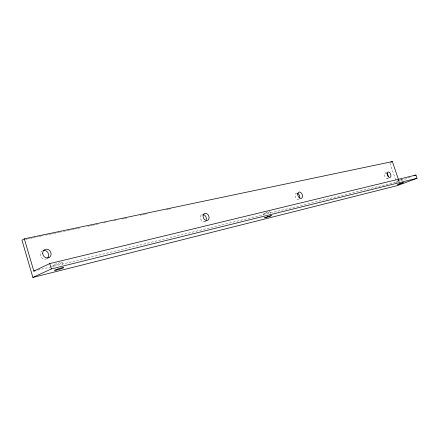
<?xml version="1.0" encoding="UTF-8"?>
<svg xmlns="http://www.w3.org/2000/svg" width="439" height="439" viewBox="0 0 439 439"><rect width="100%" height="100%" fill="white"/><g stroke="black" fill="none" stroke-linecap="round" stroke-linejoin="round"><path stroke-width="0.33" stroke-dasharray="2.19 1.65" d="M263.63 215.017C261.891 213.184 271.56 209.831 270.643 213.387M270.095 211.68L263.263 213.881M201.561 214.759L202.637 214.292M204.508 221.64L206.665 220.724M385.48 172.999L386.529 172.587M387.335 178.481L388.389 178.075M50.458 267.022L399.095 181.384L410.328 177.158M399.88 180.05L396.582 181.34L402.206 179.436L402.87 181.378M400.582 179.831L402.047 179.441M37.814 270.128L49.794 267.186M25.308 239.436L27.317 239.008M27.992 238.871L30.006 238.443M30.675 238.306L32.689 237.878M33.359 237.735L38.056 236.747M38.731 236.605L40.745 236.182M41.414 236.039L45.442 235.189M46.111 235.052L48.125 234.624M48.795 234.486L50.809 234.058M51.484 233.916L53.498 233.493M54.167 233.35L56.181 232.928M56.85 232.785L58.864 232.363M59.534 232.22L66.251 230.804M66.92 230.667L68.934 230.239M69.603 230.096L71.617 229.674M72.287 229.531L74.301 229.109M74.976 228.966L76.99 228.543M77.659 228.401L79.673 227.978M87.729 226.277L89.743 225.855M90.412 225.712L92.426 225.289M93.095 225.147L95.109 224.724M95.779 224.581L97.793 224.159M103.834 222.886L105.848 222.463M113.904 220.762L115.918 220.34M121.954 219.066L123.968 218.644M124.643 218.501L126.657 218.073M140.079 215.247L142.093 214.825M142.763 214.682L144.777 214.254M145.446 214.117L147.46 213.689M166.255 209.732L168.269 209.304M168.938 209.162L170.952 208.739M398.661 180.105L399.095 181.384M389.975 163.264L396.675 182.992M62.129 262.467A4.796 0.406 -16.5 0 1 55.303 264.854A4.796 0.406 -16.5 0 1 55.149 264.163A4.796 0.406 -16.5 0 1 62.129 262.467L62.892 265.035M52.927 265.194L53.498 267.131M46.726 258.73A4.544 4.083 58.2 0 1 40.882 256.82A4.544 4.083 58.2 0 1 42.177 250.861M205.189 221.349A3.775 2.837 66.5 0 1 200.755 219.165A3.775 2.837 66.5 0 1 202.247 214.473M388.027 177.921A2.897 1.674 68.4 0 1 385.738 177.795A2.897 1.674 68.4 0 1 384.548 174.272A2.897 1.674 68.4 0 1 386.424 173.18M298.981 199.224A3.325 2.2 67.8 0 1 295.26 196.815A3.325 2.2 67.8 0 1 296.989 193.144"/><path stroke-width="0.66" d="M24.348 238.832L21.95 240.144L32.881 277.421L397.536 185.538L417.05 178.278L415.942 175.046L49.744 263.609L33.825 271.11L24.348 238.832L392.367 161.579L398.447 179.463M32.881 277.421L51.325 268.948L417.05 178.278M390.803 162.205L392.367 161.579M414.07 175.754L415.942 175.046M33.825 271.11L35.153 270.781M49.744 263.609L51.325 268.948M43.176 250.477A4.544 4.083 58.2 0 1 47.988 252.787A4.544 4.083 58.2 0 1 47.56 258.072M203.005 214.435A3.775 2.837 66.5 0 1 206.138 220.131M297.615 193.341A3.325 2.2 67.8 0 1 299.678 198.181M386.913 173.537A2.897 1.674 68.4 0 1 388.29 176.78M397.707 184.517L403.309 182.673L397.707 184.517M264.651 217.755L271.379 215.653L264.651 217.755M387.143 173.679A2.908 1.674 68.4 0 0 389.969 177.466A2.908 1.674 68.4 0 0 389.986 173.015A2.908 1.674 68.4 0 0 387.143 173.679M56.823 269.985A4.802 0.379 -16.6 0 0 63.655 267.609A4.802 0.379 -16.6 0 0 56.686 269.343A4.802 0.379 -16.6 0 0 56.823 269.985M297.735 194.076A3.336 2.2 67.8 0 0 301.165 198.373A3.336 2.2 67.8 0 0 301.472 193.198A3.336 2.2 67.8 0 0 297.735 194.076M203.076 215.67A3.786 2.837 66.6 0 0 207.203 220.493A3.786 2.837 66.6 0 0 207.894 214.534A3.786 2.837 66.6 0 0 203.076 215.67M42.682 253.38A4.566 4.094 58.4 0 0 49.201 257.534A4.566 4.094 58.4 0 0 48.828 249.851A4.566 4.094 58.4 0 0 42.682 253.38"/></g></svg>
